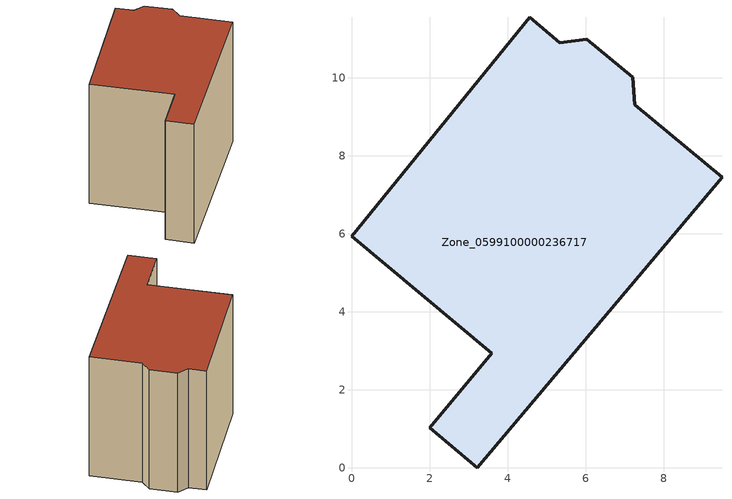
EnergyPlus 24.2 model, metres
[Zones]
Zone_0599100000236717
 floor ground (C_G): 0,5.93 4.57,11.55 5.34,10.9 6.03,10.99 7.21,10.01 7.26,9.31 9.5,7.45 3.22,0 2,1.02 3.6,2.93 z0
 wall outside (C_F): 4.57,11.55 0,5.93 3.6,2.93 2,1.02 3.22,0 9.5,7.45 7.26,9.31 7.21,10.01 6.03,10.99 5.34,10.9 4.57,11.55 z0:7.74
 roof outside (C_R): 6.03,10.99 5.34,10.9 4.57,11.55 0,5.93 3.6,2.93 2,1.02 3.22,0 9.5,7.45 7.26,9.31 7.21,10.01 z7.74
[BUILDING]
Pand.0599100000236717: North Axis=0; Terrain=City; Loads Convergence Tolerance Value=0.04; Temperature Convergence Tolerance Value=0.4; Solar Distribution=FullExterior; Maximum Number of Warmup Days=25; Minimum Number of Warmup Days=1
[Site:Location]
Rotterdam.The.Hague.AP_ZH_NLD Design_Conditions: Latitude=51.96; Longitude=4.45; Time Zone=1; Elevation=-4.5
[SITE:GROUNDTEMPERATURE:BUILDINGSURFACE]
18, 18, 18, 18, 18, 18, 18, 18, 18, 18, 18, 18
[MATERIAL] Thermal Absorptance=0.9; Solar Absorptance=0.7; Visible Absorptance=0.7
Name | Roughness | Thickness | Conductivity | Density | Specific Heat
G.TI.1946 | MediumSmooth | 0.15 | 1 | 540 | 1210
F.TI.1946 | Rough | 0.3 | 0.857143 | 1920 | 840
R.TI.1946 | MediumRough | 0.2 | 0.1 | 1500 | 1000
[CONSTRUCTION]
C_G: G.TI.1946
C_F: F.TI.1946
C_R: R.TI.1946
[ZONE]
Zone_0599100000236717: Type=1; Multiplier=1; Ceiling Height=Autocalculate; Volume=Autocalculate; Floor Area=autocalculate; Part of Total Floor Area=Yes
[ZONEINFILTRATION:DESIGNFLOWRATE]
Infil_Zone_0599100000236717: Zone or ZoneList or Space or SpaceList=Zone_0599100000236717; Schedule=AlwaysOn; Design Flow Rate Calculation Method=Flow/Area; Flow Rate per Floor Area=0.003; Constant Term Coefficient=1; Temperature Term Coefficient=0; Velocity Term Coefficient=0; Velocity Squared Term Coefficient=0
[HVACTEMPLATE:ZONE:IDEALLOADSAIRSYSTEM]
Zone_0599100000236717: Maximum Heating Supply Air Temperature=50; Minimum Cooling Supply Air Temperature=13; Maximum Heating Supply Air Humidity Ratio=0.0156; Minimum Cooling Supply Air Humidity Ratio=0.0077; Heating Limit=NoLimit; Cooling Limit=NoLimit; Dehumidification Control Type=ConstantSensibleHeatRatio; Cooling Sensible Heat Ratio=0.7; Dehumidification Setpoint=60; Humidification Control Type=None; Humidification Setpoint=30; Outdoor Air Method=None; Outdoor Air Flow Rate per Person=0.00944; Outdoor Air Flow Rate per Zone Floor Area=0; Outdoor Air Flow Rate per Zone=0; Demand Controlled Ventilation Type=None; Outdoor Air Economizer Type=NoEconomizer; Heat Recovery Type=None; Sensible Heat Recovery Effectiveness=0.7; Latent Heat Recovery Effectiveness=0.65
[ZONECONTROL:THERMOSTAT]
ThermostatControl_Zone_0599100000236717: Zone or ZoneList=Zone_0599100000236717; Control Type Schedule=DualSetpointControlType; Control 1=Thermostat_Zone_0599100000236717; Temperature Difference Between Cutout And Setpoint=0
[THERMOSTATSETPOINT:DUALSETPOINT]
Thermostat_Zone_0599100000236717: Heating Setpoint Temperature Schedule=HeatingSetpoint_Zone_0599100000236717; Cooling Setpoint Temperature Schedule=CoolingSetpoint_Zone_0599100000236717
[SCHEDULE:COMPACT]
HeatingSetpoint_Zone_0599100000236717: Through: 12/31, For: AllDays, Until: 24:00, 21
CoolingSetpoint_Zone_0599100000236717: Through: 12/31, For: AllDays, Until: 24:00, 24
DualSetpointControlType: Through: 12/31, For: AllDays, Until: 24:00, 4
AlwaysOn: Through: 12/31, For: AllDays, Until: 24:00, 1
